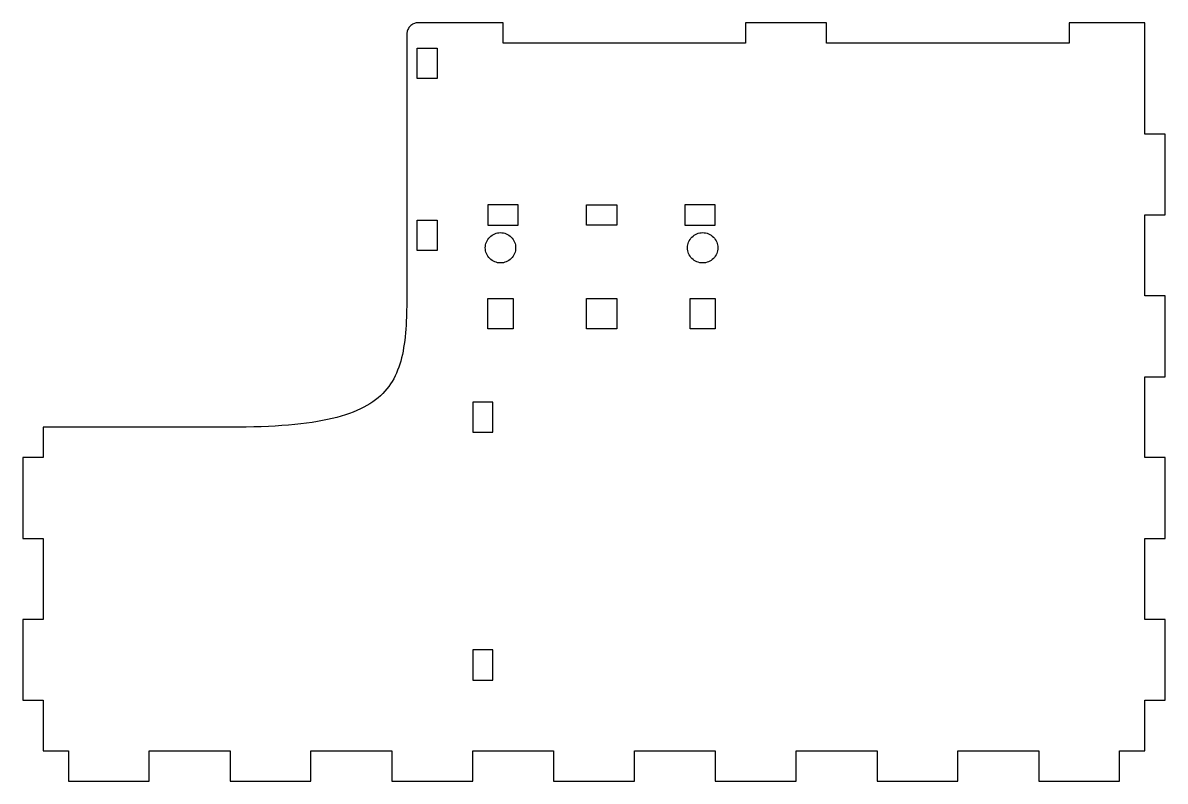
# Model space of a CAD drawing. Extents: x 0 to 226, y 0 to 150.
import ezdxf

# ---------------------------------------------------------------- set-up
doc = ezdxf.new("R2010")
doc.units = 0
doc.layers.add('LAYER_1', color=18, linetype='CONTINUOUS')

msp = doc.modelspace()

# ---------------------------------------------------------------- linework, layer by layer
at = {"layer": 'LAYER_1'}
for points in [[(76, 148), (76, 100), (76, 98.07), (75.99, 96.2), (75.97, 94.41), (75.93, 92.68), (75.9, 91.84), (75.87, 91.02), (75.82, 90.22), (75.77, 89.43), (75.71, 88.66), (75.63, 87.91), (75.55, 87.17), (75.45, 86.45), (75.34, 85.75), (75.22, 85.06), (75.08, 84.39), (74.93, 83.74), (74.76, 83.1), (74.58, 82.48), (74.38, 81.87), (74.15, 81.28), (73.91, 80.7), (73.65, 80.15), (73.37, 79.6), (73.07, 79.08), (72.74, 78.57), (72.39, 78.07), (72.02, 77.59), (71.62, 77.12), (71.2, 76.68), (70.75, 76.24), (70.28, 75.82), (69.77, 75.42), (69.24, 75.03), (68.67, 74.66), (68.08, 74.3), (67.45, 73.96), (66.8, 73.63), (66.11, 73.31), (65.38, 73.01), (64.63, 72.73), (63.83, 72.46), (63, 72.2), (62.14, 71.96), (61.23, 71.73), (60.29, 71.52), (59.31, 71.32), (58.29, 71.14), (57.23, 70.97), (56.12, 70.81), (54.98, 70.67), (53.79, 70.54), (52.55, 70.43), (51.27, 70.33), (49.95, 70.24), (48.58, 70.17), (47.16, 70.11), (45.69, 70.06), (44.18, 70.03), (42.62, 70.01), (41, 70), (4, 70), (4, 64), (0, 64), (0, 48), (4, 48), (4, 32), (0, 32), (0, 16), (4, 16), (4, 6), (9, 6), (9, 0), (25, 0), (25, 6), (41, 6), (41, 0), (57, 0), (57, 6), (73, 6), (73, 0), (89, 0), (89, 6), (105, 6), (105, 0), (121, 0), (121, 6), (137, 6), (137, 0), (153, 0), (153, 6), (169, 6), (169, 0), (185, 0), (185, 6), (201, 6), (201, 0), (217, 0), (217, 6), (222, 6), (222, 16), (226, 16), (226, 32), (222, 32), (222, 48), (226, 48), (226, 64), (222, 64), (222, 80), (226, 80), (226, 96), (222, 96), (222, 112), (226, 112), (226, 128), (222, 128), (222, 150), (207, 150), (207, 146), (159, 146), (159, 150), (143, 150), (143, 146), (95, 146), (95, 150), (78, 150), (77.82, 149.99), (77.64, 149.95), (77.46, 149.9), (77.29, 149.82), (77.12, 149.73), (76.95, 149.62), (76.79, 149.49), (76.65, 149.35), (76.51, 149.2), (76.38, 149.05), (76.27, 148.88), (76.18, 148.71), (76.1, 148.53), (76.05, 148.36), (76.01, 148.18)], [(82, 139), (78, 139), (78, 145), (82, 145)], [(92, 110), (98, 110), (98, 114), (92, 114)], [(117.5, 110), (111.5, 110), (111.5, 114), (117.5, 114)], [(131, 110), (137, 110), (137, 114), (131, 114)], [(82, 105), (78, 105), (78, 111), (82, 111)], [(97, 89.5), (92, 89.5), (92, 95.5), (97, 95.5)], [(117.5, 89.5), (111.5, 89.5), (111.5, 95.5), (117.5, 95.5)], [(137, 89.5), (132, 89.5), (132, 95.5), (137, 95.5)], [(89, 69), (93, 69), (93, 75), (89, 75)], [(89, 20), (93, 20), (93, 26), (89, 26)]]:
    msp.add_lwpolyline(points, close=True, dxfattribs=at)
for points in [[(94.5, 108.5, -0.414214), (97.5, 105.5, -0.414214), (94.5, 102.5, -0.414214), (91.5, 105.5, -0.414214)], [(134.5, 108.5, -0.414214), (137.5, 105.5, -0.414214), (134.5, 102.5, -0.414214), (131.5, 105.5, -0.414214)]]:
    msp.add_lwpolyline(points, format="xyb", close=True, dxfattribs=at)

doc.saveas('drawing.dxf')
